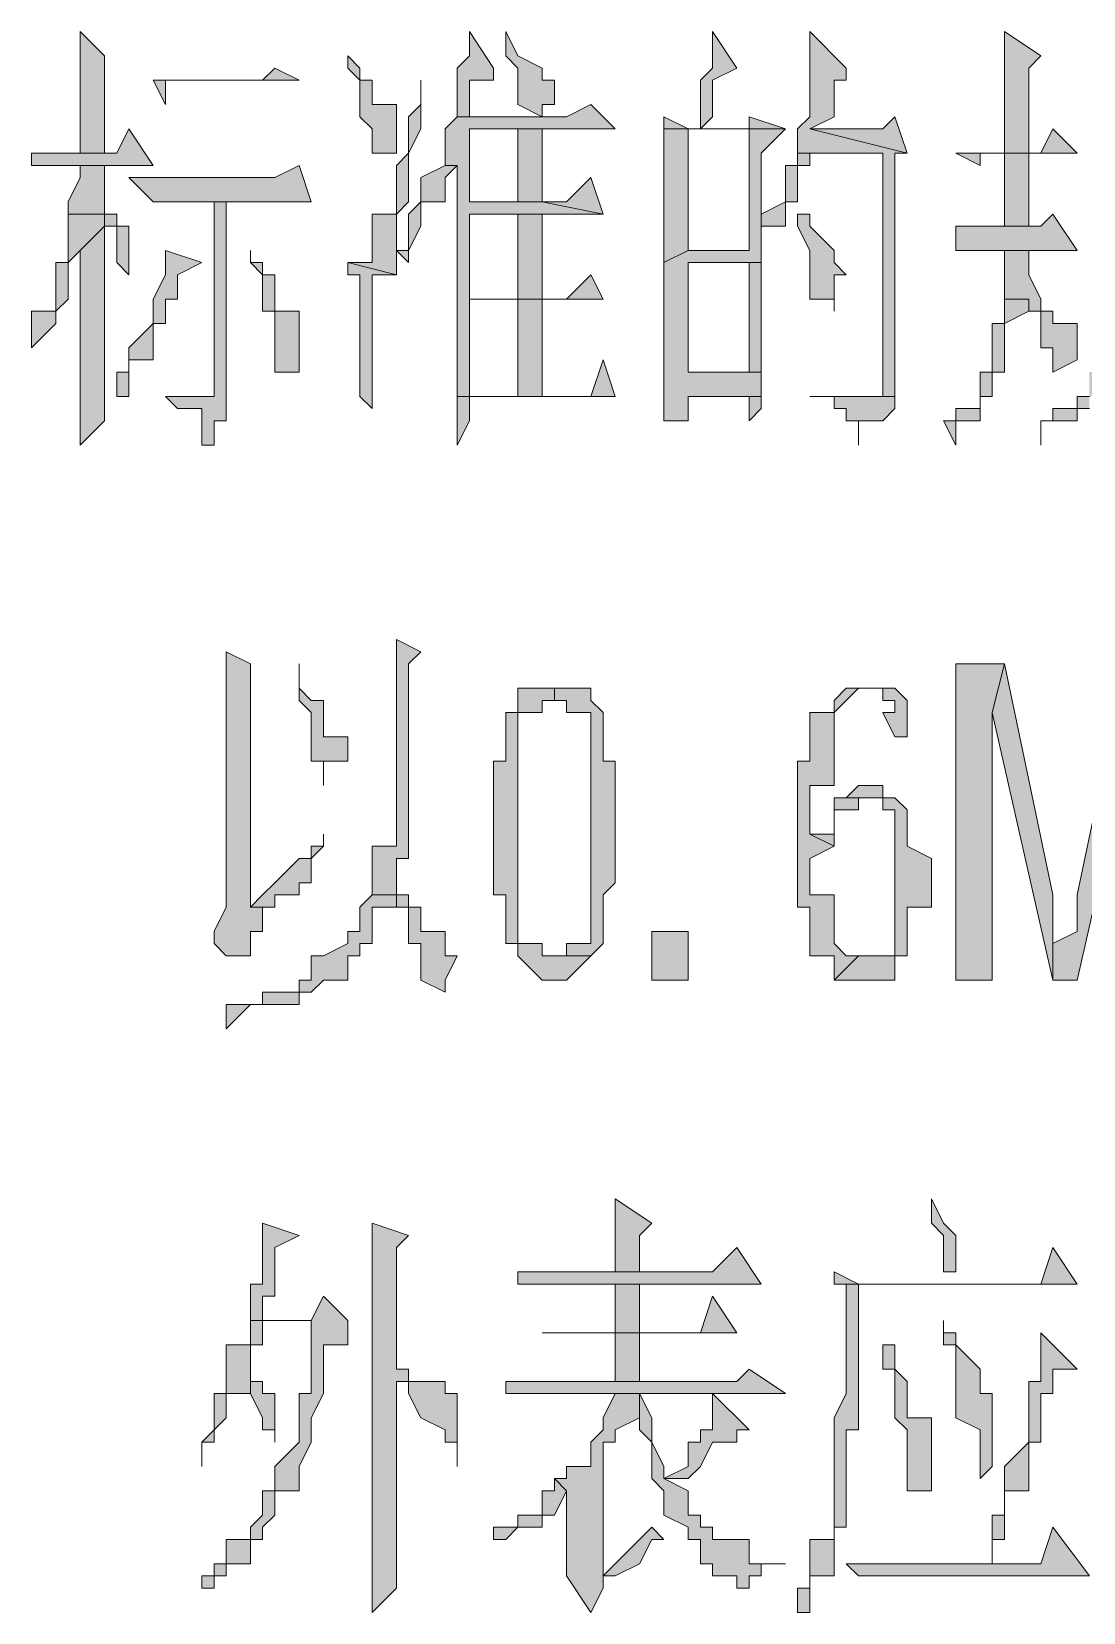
# Model space of a CAD drawing. Header units: millimetres. Extents: x 20 to 821, y 1 to 1134.
# Drawn here: x 608.04 to 623.61, y 581.18 to 604.58 of the extents above; entities that cross this region are included whole.
import ezdxf

# ---------------------------------------------------------------- set-up
doc = ezdxf.new("R2010")
doc.units = ezdxf.units.MM
doc.layers.add('1', color=7, linetype='Continuous')

msp = doc.modelspace()

# ---------------------------------------------------------------- hatches: boundary and pattern name
h = msp.add_hatch(color=0)
h.dxf.hatch_style = 2
h.paths.add_polyline_path([(608.76, 604.581732), (608.76, 602.781732), (609.12, 602.781732), (609.12, 604.221732)])
h = msp.add_hatch(color=0)
h.dxf.hatch_style = 2
h.paths.add_polyline_path([(614.52, 604.581732), (614.52, 604.221732), (614.34, 604.041732), (614.34, 603.321732), (614.16, 603.141732), (614.34, 603.321732), (614.52, 603.321732), (614.52, 603.501732), (614.52, 603.861732), (614.88, 603.861732), (614.88, 604.041732)])
h = msp.add_hatch(color=0)
h.dxf.hatch_style = 2
h.paths.add_polyline_path([(615.06, 604.581732), (615.06, 604.221732), (615.24, 604.041732), (615.24, 603.501732), (615.6, 603.321732), (615.6, 603.501732), (615.78, 603.501732), (615.78, 603.861732), (615.6, 603.861732), (615.6, 604.041732), (615.24, 604.221732)])
h = msp.add_hatch(color=0)
h.dxf.hatch_style = 2
h.paths.add_polyline_path([(618.12, 604.581732), (618.12, 604.041732), (617.94, 603.861732), (617.94, 603.141732), (618.12, 603.321732), (618.12, 603.861732), (618.48, 604.041732)])
h = msp.add_hatch(color=0)
h.dxf.hatch_style = 2
h.paths.add_polyline_path([(619.56, 604.581732), (619.56, 603.321732), (619.38, 603.141732), (619.38, 602.781732), (620.64, 602.781732), (620.64, 600.621732), (620.64, 600.441732), (620.64, 599.181732), (620.28, 599.181732), (620.82, 599.181732), (620.82, 599.541732), (620.82, 602.781732), (621, 602.781732), (619.56, 603.141732), (619.92, 603.321732), (619.92, 603.861732), (620.1, 603.861732), (620.1, 604.041732)])
h = msp.add_hatch(color=0)
h.dxf.hatch_style = 2
h.paths.add_polyline_path([(622.44, 604.581732), (622.44, 602.781732), (622.8, 602.781732), (622.8, 604.041732), (622.98, 604.221732)])
h = msp.add_hatch(color=0)
h.dxf.hatch_style = 2
h.paths.add_polyline_path([(612.72, 604.221732), (612.72, 604.041732), (612.9, 603.861732), (612.9, 603.321732), (613.08, 603.141732), (613.08, 602.781732), (613.44, 602.781732), (613.44, 603.501732), (613.08, 603.501732), (613.08, 603.861732), (612.9, 603.861732), (612.9, 604.041732)])
h = msp.add_hatch(color=0)
h.dxf.hatch_style = 2
h.paths.add_polyline_path([(611.64, 604.041732), (611.46, 603.861732), (609.84, 603.861732), (610.02, 603.501732), (610.02, 603.861732), (612, 603.861732)])
h = msp.add_hatch(color=0)
h.dxf.hatch_style = 2
h.paths.add_polyline_path([(613.8, 603.861732), (613.8, 603.501732), (613.62, 603.321732), (613.62, 602.781732), (613.44, 602.601732), (613.44, 601.881732), (613.08, 601.881732), (613.08, 601.161732), (612.9, 601.161732), (612.72, 601.161732), (613.44, 600.981732), (613.44, 601.161732), (613.44, 601.881732), (613.62, 602.061732), (613.62, 602.781732), (613.8, 603.141732)])
h = msp.add_hatch(color=0)
h.dxf.hatch_style = 2
h.paths.add_polyline_path([(616.32, 603.501732), (615.96, 603.321732), (614.34, 603.321732), (614.16, 603.141732), (614.16, 602.601732), (614.34, 602.601732), (614.34, 599.181732), (615.6, 599.181732), (614.52, 599.181732), (614.52, 600.621732), (616.5, 600.621732), (614.52, 600.621732), (614.52, 601.881732), (615.24, 601.881732), (616.5, 601.881732), (615.6, 602.061732), (614.52, 602.061732), (614.52, 603.141732), (616.68, 603.141732)])
h = msp.add_hatch(color=0)
h.dxf.hatch_style = 2
h.paths.add_polyline_path([(617.4, 603.321732), (617.4, 603.141732), (617.76, 603.141732)])
h = msp.add_hatch(color=0)
h.dxf.hatch_style = 2
h.paths.add_polyline_path([(618.66, 603.321732), (618.66, 603.141732), (617.94, 603.141732), (617.4, 603.141732), (617.4, 602.781732), (617.4, 601.161732), (617.76, 601.341732), (617.76, 603.141732), (618.66, 603.141732), (619.2, 603.141732)])
h = msp.add_hatch(color=0)
h.dxf.hatch_style = 2
h.paths.add_polyline_path([(620.82, 603.321732), (620.64, 603.141732), (619.56, 603.141732), (621, 602.781732)])
h = msp.add_hatch(color=0)
h.dxf.hatch_style = 2
h.paths.add_polyline_path([(624.42, 603.321732), (624.42, 601.161732), (624.24, 600.981732), (624.24, 599.901732), (623.88, 599.901732), (623.88, 599.721732), (623.88, 599.541732), (623.7, 599.541732), (623.7, 599.181732), (623.52, 599.181732), (623.52, 599.001732), (623.16, 599.001732), (623.16, 598.821732), (622.98, 598.821732), (622.98, 598.461732), (622.98, 598.821732), (623.52, 598.821732), (623.52, 599.001732), (623.7, 599.001732), (623.7, 599.181732), (623.88, 599.181732), (623.88, 599.541732), (624.24, 599.541732), (624.24, 599.721732), (624.24, 599.901732), (624.42, 599.901732), (624.42, 600.981732), (624.6, 601.161732), (624.6, 603.141732)])
h = msp.add_hatch(color=0)
h.dxf.hatch_style = 2
h.paths.add_polyline_path([(609.48, 603.141732), (609.3, 602.781732), (608.04, 602.781732), (608.04, 602.601732), (609.84, 602.601732)])
h = msp.add_hatch(color=0)
h.dxf.hatch_style = 2
h.paths.add_polyline_path([(615.6, 603.141732), (615.24, 603.141732), (615.24, 602.061732), (614.52, 602.061732), (615.6, 602.061732)])
h = msp.add_hatch(color=0)
h.dxf.hatch_style = 2
h.paths.add_polyline_path([(619.2, 603.141732), (618.66, 603.141732), (618.66, 601.341732), (617.76, 601.341732), (617.4, 601.161732), (617.4, 598.821732), (617.76, 598.821732), (617.76, 599.181732), (618.66, 599.181732), (618.84, 599.181732), (618.84, 599.541732), (617.76, 599.541732), (617.76, 601.161732), (618.84, 601.161732), (618.84, 601.341732), (618.84, 602.781732)])
h = msp.add_hatch(color=0)
h.dxf.hatch_style = 2
h.paths.add_polyline_path([(623.16, 603.141732), (622.98, 602.781732), (621.72, 602.781732), (622.08, 602.601732), (622.08, 602.781732), (622.26, 602.781732), (623.52, 602.781732)])
h = msp.add_hatch(color=0)
h.dxf.hatch_style = 2
h.paths.add_polyline_path([(609.12, 602.601732), (608.76, 602.601732), (608.76, 602.421732), (608.58, 602.061732), (608.58, 601.881732), (609.12, 601.881732), (609.12, 601.701732), (609.3, 601.701732), (609.3, 601.161732), (609.48, 600.981732), (609.48, 601.701732), (609.3, 601.701732), (609.3, 601.881732), (609.12, 601.881732), (609.12, 602.061732)])
h = msp.add_hatch(color=0)
h.dxf.hatch_style = 2
h.paths.add_polyline_path([(612, 602.601732), (611.64, 602.421732), (609.48, 602.421732), (609.84, 602.061732), (612.18, 602.061732)])
h = msp.add_hatch(color=0)
h.dxf.hatch_style = 2
h.paths.add_polyline_path([(614.16, 602.601732), (613.8, 602.421732), (613.8, 602.061732), (613.62, 601.881732), (613.62, 601.341732), (613.44, 601.341732), (613.62, 601.161732), (613.62, 601.341732), (613.8, 601.701732), (613.8, 602.061732), (614.16, 602.061732), (614.16, 602.421732), (614.34, 602.601732)])
h = msp.add_hatch(color=0)
h.dxf.hatch_style = 2
h.paths.add_polyline_path([(619.38, 602.781732), (619.38, 602.601732), (619.2, 602.601732), (619.2, 602.061732), (618.84, 601.881732), (618.84, 601.701732), (619.2, 601.701732), (619.2, 602.061732), (619.38, 602.061732), (619.38, 602.601732), (619.56, 602.601732), (619.56, 602.781732), (620.64, 602.781732)])
h = msp.add_hatch(color=0)
h.dxf.hatch_style = 2
h.paths.add_polyline_path([(622.44, 601.701732), (622.8, 601.701732), (622.8, 602.781732), (622.44, 602.781732)])
h = msp.add_hatch(color=0)
h.dxf.hatch_style = 2
h.paths.add_polyline_path([(616.32, 602.421732), (615.96, 602.061732), (615.6, 602.061732), (616.5, 601.881732)])
h = msp.add_hatch(color=0)
h.dxf.hatch_style = 2
h.paths.add_polyline_path([(608.58, 601.881732), (608.58, 601.161732), (608.4, 601.161732), (608.4, 600.441732), (608.04, 600.441732), (608.04, 599.901732), (608.4, 600.261732), (608.4, 600.441732), (608.58, 600.621732), (608.58, 600.981732), (608.58, 601.161732), (608.76, 601.341732), (609.12, 601.701732), (609.12, 601.881732)])
h = msp.add_hatch(color=0)
h.dxf.hatch_style = 2
h.paths.add_polyline_path([(610.92, 602.061732), (610.74, 602.061732), (610.74, 599.181732), (610.02, 599.181732), (610.2, 599.001732), (610.56, 599.001732), (610.56, 598.821732), (610.56, 598.461732), (610.74, 598.461732), (610.74, 598.821732), (610.92, 598.821732)])
h = msp.add_hatch(color=0)
h.dxf.hatch_style = 2
h.paths.add_polyline_path([(615.24, 600.621732), (615.6, 600.621732), (615.6, 601.881732), (615.24, 601.881732)])
h = msp.add_hatch(color=0)
h.dxf.hatch_style = 2
h.paths.add_polyline_path([(619.38, 601.881732), (619.38, 601.701732), (619.56, 601.341732), (619.56, 600.621732), (619.92, 600.621732), (619.92, 600.441732), (619.92, 600.621732), (619.92, 600.981732), (620.1, 600.981732), (619.92, 601.161732), (619.92, 601.341732), (619.56, 601.701732), (619.56, 601.881732)])
h = msp.add_hatch(color=0)
h.dxf.hatch_style = 2
h.paths.add_polyline_path([(623.16, 601.881732), (622.98, 601.701732), (621.72, 601.701732), (621.72, 601.341732), (623.52, 601.341732)])
h = msp.add_hatch(color=0)
h.dxf.hatch_style = 2
h.paths.add_polyline_path([(609.12, 601.701732), (608.76, 601.341732), (608.76, 598.461732), (609.12, 598.821732)])
h = msp.add_hatch(color=0)
h.dxf.hatch_style = 2
h.paths.add_polyline_path([(610.02, 601.341732), (610.02, 600.981732), (609.84, 600.621732), (609.84, 600.261732), (609.48, 599.901732), (609.48, 599.541732), (609.3, 599.541732), (609.3, 599.181732), (609.48, 599.181732), (609.48, 599.721732), (609.84, 599.721732), (609.84, 600.261732), (610.02, 600.261732), (610.02, 600.621732), (610.2, 600.621732), (610.2, 600.981732), (610.56, 601.161732)])
h = msp.add_hatch(color=0)
h.dxf.hatch_style = 2
h.paths.add_polyline_path([(611.28, 601.341732), (611.28, 601.161732), (611.46, 600.981732), (611.46, 600.441732), (611.64, 600.441732), (611.64, 599.541732), (612, 599.541732), (612, 600.261732), (612, 600.441732), (611.64, 600.441732), (611.64, 600.981732), (611.46, 600.981732), (611.46, 601.161732), (611.28, 601.161732)])
h = msp.add_hatch(color=0)
h.dxf.hatch_style = 2
h.paths.add_polyline_path([(612.72, 601.161732), (612.72, 600.981732), (612.9, 600.981732), (612.9, 599.181732), (613.08, 599.001732), (613.08, 599.541732), (613.08, 599.721732), (613.08, 600.981732), (613.44, 600.981732)])
h = msp.add_hatch(color=0)
h.dxf.hatch_style = 2
h.paths.add_polyline_path([(618.84, 601.161732), (618.66, 601.161732), (618.66, 599.541732), (617.76, 599.541732), (618.84, 599.541732)])
h = msp.add_hatch(color=0)
h.dxf.hatch_style = 2
h.paths.add_polyline_path([(622.8, 601.341732), (622.44, 601.341732), (622.44, 601.161732), (622.44, 600.621732), (622.8, 600.621732), (622.8, 600.441732), (622.98, 600.441732), (622.98, 599.901732), (623.16, 599.901732), (623.16, 599.541732), (623.52, 599.721732), (623.52, 600.261732), (623.16, 600.261732), (623.16, 600.441732), (622.98, 600.441732), (622.98, 600.621732), (622.8, 600.981732)])
h = msp.add_hatch(color=0)
h.dxf.hatch_style = 2
h.paths.add_polyline_path([(616.32, 600.981732), (615.96, 600.621732), (614.52, 600.621732), (616.5, 600.621732)])
h = msp.add_hatch(color=0)
h.dxf.hatch_style = 2
h.paths.add_polyline_path([(615.6, 600.621732), (615.24, 600.621732), (615.24, 599.181732), (614.52, 599.181732), (615.6, 599.181732)])
h = msp.add_hatch(color=0)
h.dxf.hatch_style = 2
h.paths.add_polyline_path([(622.44, 600.621732), (622.44, 600.261732), (622.26, 600.261732), (622.26, 599.541732), (622.08, 599.541732), (622.08, 599.001732), (621.72, 599.001732), (621.72, 598.821732), (621.54, 598.821732), (621.72, 598.461732), (621.72, 598.821732), (622.08, 598.821732), (622.08, 599.001732), (622.08, 599.181732), (622.26, 599.181732), (622.26, 599.541732), (622.44, 599.541732), (622.44, 599.721732), (622.44, 600.261732), (622.8, 600.441732), (622.8, 600.621732)])
h = msp.add_hatch(color=0)
h.dxf.hatch_style = 2
h.paths.add_polyline_path([(616.5, 599.721732), (616.32, 599.181732), (614.34, 599.181732), (614.34, 599.001732), (614.34, 598.461732), (614.52, 598.821732), (614.52, 599.181732), (616.68, 599.181732)])
h = msp.add_hatch(color=0)
h.dxf.hatch_style = 2
h.paths.add_polyline_path([(610.02, 599.181732), (610.56, 599.181732), (610.2, 599.181732)])
h = msp.add_hatch(color=0)
h.dxf.hatch_style = 2
h.paths.add_polyline_path([(618.84, 599.181732), (618.66, 599.181732), (618.66, 598.821732), (618.84, 599.001732)])
h = msp.add_hatch(color=0)
h.dxf.hatch_style = 2
h.paths.add_polyline_path([(619.56, 599.181732), (619.92, 599.181732), (619.92, 599.001732), (620.1, 599.001732), (620.1, 598.821732), (620.28, 598.821732), (620.28, 598.461732), (620.28, 598.821732), (620.64, 598.821732), (620.82, 599.001732), (620.82, 599.181732), (620.28, 599.181732)])
h = msp.add_hatch(color=0)
h.dxf.hatch_style = 2
h.paths.add_polyline_path([(613.44, 595.581732), (613.44, 592.521732), (613.08, 592.521732), (613.08, 592.341732), (613.08, 591.981732), (613.08, 591.801732), (613.44, 591.801732), (613.44, 591.621732), (613.62, 591.621732), (613.62, 591.081732), (613.8, 591.081732), (613.8, 590.541732), (614.16, 590.361732), (614.16, 590.541732), (614.34, 590.901732), (614.16, 590.901732), (614.16, 591.081732), (614.16, 591.261732), (613.8, 591.261732), (613.8, 591.621732), (613.62, 591.621732), (613.62, 591.801732), (613.44, 591.801732), (613.44, 592.341732), (613.62, 592.341732), (613.62, 595.221732), (613.8, 595.401732)])
h = msp.add_hatch(color=0)
h.dxf.hatch_style = 2
h.paths.add_polyline_path([(610.92, 595.401732), (610.92, 591.621732), (610.74, 591.261732), (610.74, 591.081732), (610.92, 590.901732), (611.28, 590.901732), (611.28, 591.081732), (611.28, 591.261732), (611.46, 591.261732), (611.46, 591.621732), (611.28, 591.621732), (611.28, 594.861732), (611.28, 595.221732)])
h = msp.add_hatch(color=0)
h.dxf.hatch_style = 2
h.paths.add_polyline_path([(612, 595.221732), (612, 594.681732), (612.18, 594.501732), (612.18, 593.781732), (612.36, 593.781732), (612.36, 593.421732), (612.36, 593.781732), (612.72, 593.781732), (612.72, 593.961732), (612.72, 594.141732), (612.36, 594.141732), (612.36, 594.501732), (612.36, 594.681732), (612.18, 594.681732), (612, 594.861732)])
h = msp.add_hatch(color=0)
h.dxf.hatch_style = 2
h.paths.add_polyline_path([(622.44, 595.221732), (621.72, 595.221732), (621.72, 590.541732), (622.26, 590.541732), (622.26, 594.501732)])
h = msp.add_hatch(color=0)
h.dxf.hatch_style = 2
h.paths.add_polyline_path([(622.44, 595.221732), (622.26, 594.501732), (623.16, 590.541732), (623.16, 591.801732)])
h = msp.add_hatch(color=0)
h.dxf.hatch_style = 2
h.paths.add_polyline_path([(624.96, 595.221732), (624.24, 595.221732), (623.52, 591.801732), (623.52, 591.261732), (623.16, 591.081732), (623.16, 590.541732), (623.52, 590.541732), (624.42, 594.501732)])
h = msp.add_hatch(color=0)
h.dxf.hatch_style = 2
h.paths.add_polyline_path([(615.24, 594.861732), (615.24, 594.501732), (615.06, 594.501732), (615.06, 593.781732), (614.88, 593.781732), (614.88, 591.801732), (615.06, 591.801732), (615.06, 591.621732), (615.06, 591.081732), (615.24, 591.081732), (615.24, 590.901732), (615.6, 590.541732), (615.96, 590.541732), (616.32, 590.901732), (615.6, 590.901732), (615.6, 591.081732), (615.24, 591.081732), (615.24, 591.261732), (615.24, 594.501732), (615.6, 594.501732), (615.6, 594.681732), (615.78, 594.681732), (615.78, 594.861732)])
h = msp.add_hatch(color=0)
h.dxf.hatch_style = 2
h.paths.add_polyline_path([(615.78, 594.861732), (615.24, 594.861732), (615.78, 594.861732), (615.78, 594.681732), (615.96, 594.681732), (615.96, 594.501732), (616.32, 594.501732), (616.32, 592.701732), (616.32, 591.081732), (615.96, 591.081732), (615.96, 590.901732), (615.78, 590.901732), (616.32, 590.901732), (616.5, 591.081732), (616.5, 591.801732), (616.68, 591.981732), (616.68, 593.781732), (616.5, 593.781732), (616.5, 594.501732), (616.32, 594.681732), (616.32, 594.861732), (615.96, 594.861732)])
h = msp.add_hatch(color=0)
h.dxf.hatch_style = 2
h.paths.add_polyline_path([(620.64, 594.861732), (620.1, 594.861732), (619.92, 594.681732), (619.92, 594.501732), (619.56, 594.501732), (619.56, 593.781732), (619.38, 593.781732), (619.38, 592.521732), (619.38, 591.621732), (619.56, 591.621732), (619.56, 590.901732), (619.92, 590.901732), (619.92, 590.541732), (620.28, 590.901732), (620.1, 590.901732), (619.92, 591.081732), (619.92, 591.801732), (619.56, 591.801732), (619.56, 592.341732), (619.92, 592.521732), (619.56, 592.701732), (619.56, 593.421732), (619.92, 593.421732), (619.92, 594.501732), (620.1, 594.681732), (620.28, 594.861732), (620.82, 594.861732)])
h = msp.add_hatch(color=0)
h.dxf.hatch_style = 2
h.paths.add_polyline_path([(620.82, 594.861732), (620.64, 594.861732), (620.64, 594.681732), (620.82, 594.681732), (620.82, 594.501732), (620.64, 594.501732), (620.82, 594.141732), (621, 594.141732), (621, 594.501732), (621, 594.681732)])
h = msp.add_hatch(color=0)
h.dxf.hatch_style = 2
h.paths.add_polyline_path([(619.92, 593.241732), (619.92, 592.701732), (619.56, 592.701732), (619.92, 592.521732), (619.92, 593.061732), (620.1, 593.061732), (620.28, 593.061732), (620.28, 593.241732)])
h = msp.add_hatch(color=0)
h.dxf.hatch_style = 2
h.paths.add_polyline_path([(620.28, 593.421732), (620.1, 593.241732), (619.92, 593.241732), (620.28, 593.241732), (620.64, 593.241732), (620.64, 593.061732), (620.82, 593.061732), (620.82, 592.701732), (620.82, 591.081732), (620.82, 590.901732), (620.64, 590.901732), (620.28, 590.901732), (619.92, 590.541732), (620.82, 590.541732), (620.82, 590.901732), (621, 590.901732), (621, 591.081732), (621, 591.621732), (621.36, 591.621732), (621.36, 592.341732), (621, 592.521732), (621, 593.061732), (620.82, 593.241732), (620.64, 593.241732), (620.64, 593.421732)])
h = msp.add_hatch(color=0)
h.dxf.hatch_style = 2
h.paths.add_polyline_path([(612.36, 592.701732), (612.36, 592.521732), (612.18, 592.521732), (612.18, 592.341732), (612, 592.341732), (611.64, 591.981732), (611.46, 591.801732), (611.28, 591.621732), (611.64, 591.621732), (611.64, 591.801732), (612, 591.801732), (612, 591.981732), (612.18, 591.981732), (612.18, 592.341732), (612.36, 592.521732)])
h = msp.add_hatch(color=0)
h.dxf.hatch_style = 2
h.paths.add_polyline_path([(613.08, 591.801732), (612.9, 591.621732), (612.9, 591.261732), (612.72, 591.261732), (612.72, 591.081732), (612.36, 590.901732), (612.18, 590.901732), (612.18, 590.541732), (612, 590.541732), (612, 590.361732), (611.46, 590.361732), (611.46, 590.181732), (611.28, 590.181732), (610.92, 590.181732), (610.92, 589.821732), (611.28, 590.181732), (612, 590.181732), (612, 590.361732), (612.18, 590.361732), (612.36, 590.541732), (612.72, 590.541732), (612.72, 590.901732), (612.9, 590.901732), (612.9, 591.081732), (613.08, 591.081732), (613.08, 591.261732), (613.08, 591.621732), (613.44, 591.621732), (613.44, 591.801732)])
h = msp.add_hatch(color=0)
h.dxf.hatch_style = 2
h.paths.add_polyline_path([(617.4, 590.541732), (617.22, 590.541732), (617.22, 590.901732), (617.22, 591.261732), (617.4, 591.261732), (617.76, 591.261732), (617.76, 591.081732), (617.76, 590.541732)])
h = msp.add_hatch(color=0)
h.dxf.hatch_style = 2
h.paths.add_polyline_path([(616.68, 587.301732), (616.68, 586.221732), (617.04, 586.221732), (617.04, 586.761732), (617.22, 586.941732)])
h = msp.add_hatch(color=0)
h.dxf.hatch_style = 2
h.paths.add_polyline_path([(621.36, 587.301732), (621.36, 586.941732), (621.54, 586.761732), (621.54, 586.221732), (621.72, 586.221732), (621.72, 586.761732), (621.54, 586.941732)])
h = msp.add_hatch(color=0)
h.dxf.hatch_style = 2
h.paths.add_polyline_path([(611.46, 586.941732), (611.46, 586.041732), (611.28, 586.041732), (611.28, 585.501732), (611.46, 585.501732), (611.46, 585.861732), (611.64, 585.861732), (611.64, 586.581732), (612, 586.761732)])
h = msp.add_hatch(color=0)
h.dxf.hatch_style = 2
h.paths.add_polyline_path([(613.08, 586.941732), (613.08, 581.181732), (613.44, 581.541732), (613.44, 582.261732), (613.44, 582.441732), (613.44, 584.601732), (613.62, 584.601732), (613.62, 584.781732), (613.44, 584.781732), (613.44, 586.581732), (613.62, 586.761732)])
h = msp.add_hatch(color=0)
h.dxf.hatch_style = 2
h.paths.add_polyline_path([(618.48, 586.581732), (618.12, 586.221732), (615.24, 586.221732), (615.24, 586.041732), (618.84, 586.041732)])
h = msp.add_hatch(color=0)
h.dxf.hatch_style = 2
h.paths.add_polyline_path([(623.16, 586.581732), (622.98, 586.041732), (619.92, 586.041732), (620.1, 586.041732), (620.1, 584.421732), (619.92, 584.061732), (619.92, 583.161732), (619.92, 582.261732), (619.56, 582.261732), (619.56, 581.541732), (619.38, 581.541732), (619.38, 581.181732), (619.56, 581.181732), (619.56, 581.721732), (619.92, 581.721732), (619.92, 582.441732), (620.1, 582.441732), (620.1, 583.881732), (620.28, 583.881732), (620.28, 586.041732), (623.52, 586.041732)])
h = msp.add_hatch(color=0)
h.dxf.hatch_style = 2
h.paths.add_polyline_path([(619.92, 586.221732), (619.92, 586.041732), (620.28, 586.041732)])
h = msp.add_hatch(color=0)
h.dxf.hatch_style = 2
h.paths.add_polyline_path([(616.68, 585.321732), (617.04, 585.321732), (617.04, 586.041732), (616.68, 586.041732)])
h = msp.add_hatch(color=0)
h.dxf.hatch_style = 2
h.paths.add_polyline_path([(612.36, 585.861732), (612.18, 585.501732), (611.28, 585.501732), (612.18, 585.501732), (612.18, 584.421732), (612, 584.421732), (612, 583.701732), (611.64, 583.341732), (611.64, 582.981732), (611.46, 582.981732), (611.46, 582.621732), (611.28, 582.441732), (611.28, 582.261732), (610.92, 582.261732), (610.92, 581.901732), (610.74, 581.901732), (610.74, 581.721732), (610.56, 581.721732), (610.56, 581.541732), (610.74, 581.541732), (610.74, 581.721732), (610.92, 581.721732), (610.92, 581.901732), (611.28, 581.901732), (611.28, 582.261732), (611.46, 582.261732), (611.46, 582.441732), (611.64, 582.621732), (611.64, 582.981732), (612, 582.981732), (612, 583.341732), (612.18, 583.701732), (612.18, 584.061732), (612.36, 584.421732), (612.36, 585.141732), (612.72, 585.141732), (612.72, 585.501732)])
h = msp.add_hatch(color=0)
h.dxf.hatch_style = 2
h.paths.add_polyline_path([(618.12, 585.861732), (617.94, 585.321732), (615.6, 585.321732), (615.78, 585.321732), (618.48, 585.321732)])
h = msp.add_hatch(color=0)
h.dxf.hatch_style = 2
h.paths.add_polyline_path([(611.28, 585.501732), (611.28, 585.141732), (610.92, 585.141732), (610.92, 584.421732), (610.74, 584.421732), (610.74, 583.881732), (610.56, 583.701732), (610.56, 583.341732), (610.56, 583.701732), (610.74, 583.701732), (610.74, 583.881732), (610.92, 584.061732), (610.92, 584.421732), (611.28, 584.421732), (611.28, 584.601732), (611.28, 585.141732), (611.46, 585.141732), (611.46, 585.501732), (612.18, 585.501732)])
h = msp.add_hatch(color=0)
h.dxf.hatch_style = 2
h.paths.add_polyline_path([(621.54, 585.501732), (621.54, 585.141732), (621.72, 585.141732), (621.72, 584.061732), (622.08, 583.881732), (622.08, 583.161732), (622.26, 583.341732), (622.26, 583.881732), (622.26, 584.421732), (622.08, 584.421732), (622.08, 584.781732), (621.72, 585.141732), (621.72, 585.321732), (621.54, 585.321732)])
h = msp.add_hatch(color=0)
h.dxf.hatch_style = 2
h.paths.add_polyline_path([(616.68, 584.601732), (617.04, 584.601732), (617.04, 585.321732), (616.68, 585.321732)])
h = msp.add_hatch(color=0)
h.dxf.hatch_style = 2
h.paths.add_polyline_path([(622.98, 585.321732), (622.98, 584.601732), (622.8, 584.601732), (622.8, 583.701732), (622.44, 583.341732), (622.44, 582.621732), (622.26, 582.621732), (622.26, 581.901732), (622.26, 582.261732), (622.44, 582.261732), (622.44, 582.981732), (622.8, 582.981732), (622.8, 583.701732), (622.98, 583.701732), (622.98, 584.421732), (623.16, 584.421732), (623.16, 584.781732), (623.52, 584.781732)])
h = msp.add_hatch(color=0)
h.dxf.hatch_style = 2
h.paths.add_polyline_path([(620.64, 585.141732), (620.64, 584.781732), (620.82, 584.781732), (620.82, 584.061732), (621, 583.881732), (621, 582.981732), (621.36, 582.981732), (621.36, 583.341732), (621.36, 584.061732), (621, 584.061732), (621, 584.601732), (620.82, 584.781732), (620.82, 585.141732)])
h = msp.add_hatch(color=0)
h.dxf.hatch_style = 2
h.paths.add_polyline_path([(618.66, 584.781732), (618.48, 584.601732), (615.06, 584.601732), (615.06, 584.421732), (619.2, 584.421732)])
h = msp.add_hatch(color=0)
h.dxf.hatch_style = 2
h.paths.add_polyline_path([(611.28, 584.601732), (611.28, 584.421732), (611.46, 584.061732), (611.46, 583.881732), (611.64, 583.881732), (611.64, 583.701732), (611.64, 583.881732), (611.64, 584.421732), (611.46, 584.421732), (611.46, 584.601732)])
h = msp.add_hatch(color=0)
h.dxf.hatch_style = 2
h.paths.add_polyline_path([(613.62, 584.601732), (613.44, 584.601732), (613.62, 584.601732), (613.62, 584.421732), (613.8, 584.061732), (614.16, 583.881732), (614.16, 583.701732), (614.34, 583.701732), (614.34, 583.341732), (614.34, 583.701732), (614.34, 584.421732), (614.16, 584.421732), (614.16, 584.601732), (613.8, 584.601732)])
h = msp.add_hatch(color=0)
h.dxf.hatch_style = 2
h.paths.add_polyline_path([(616.68, 584.421732), (616.5, 584.061732), (616.5, 583.881732), (616.32, 583.701732), (616.32, 583.341732), (615.96, 583.341732), (615.96, 583.161732), (615.78, 583.161732), (615.96, 582.981732), (615.96, 581.721732), (616.32, 581.181732), (616.5, 581.541732), (616.5, 581.721732), (616.68, 581.721732), (616.5, 581.721732), (616.5, 583.341732), (616.5, 583.701732), (616.68, 583.701732), (616.68, 583.881732), (617.04, 584.061732), (617.04, 584.421732)])
h = msp.add_hatch(color=0)
h.dxf.hatch_style = 2
h.paths.add_polyline_path([(617.04, 584.421732), (616.68, 584.421732), (617.04, 584.421732), (617.04, 583.881732), (617.22, 583.701732), (617.22, 583.161732), (617.4, 582.981732), (617.4, 582.621732), (617.76, 582.441732), (617.76, 582.261732), (617.94, 582.261732), (617.94, 581.901732), (618.12, 581.901732), (618.12, 581.721732), (618.48, 581.721732), (618.48, 581.541732), (618.66, 581.541732), (618.66, 581.721732), (618.84, 581.721732), (618.84, 581.901732), (619.2, 581.901732), (618.66, 581.901732), (618.66, 582.261732), (618.12, 582.261732), (618.12, 582.441732), (617.94, 582.441732), (617.94, 582.621732), (617.76, 582.621732), (617.76, 582.981732), (617.4, 583.161732), (617.76, 583.161732), (617.4, 583.161732), (617.4, 583.341732), (617.22, 583.701732), (617.22, 584.061732)])
h = msp.add_hatch(color=0)
h.dxf.hatch_style = 2
h.paths.add_polyline_path([(618.12, 584.421732), (618.12, 583.881732), (617.94, 583.881732), (617.94, 583.701732), (617.76, 583.701732), (617.76, 583.341732), (617.4, 583.161732), (617.76, 583.161732), (617.94, 583.341732), (618.12, 583.701732), (618.48, 583.701732), (618.48, 583.881732), (618.66, 583.881732)])
h = msp.add_hatch(color=0)
h.dxf.hatch_style = 2
h.paths.add_polyline_path([(615.78, 583.161732), (615.78, 582.981732), (615.6, 582.981732), (615.6, 582.621732), (615.24, 582.621732), (615.24, 582.441732), (615.06, 582.441732), (614.88, 582.441732), (614.88, 582.261732), (615.06, 582.261732), (615.24, 582.441732), (615.6, 582.441732), (615.6, 582.621732), (615.78, 582.621732), (615.96, 582.981732)])
h = msp.add_hatch(color=0)
h.dxf.hatch_style = 2
h.paths.add_polyline_path([(617.22, 582.441732), (616.5, 581.721732), (616.68, 581.721732), (617.04, 581.901732), (617.22, 582.261732), (617.4, 582.261732)])
h = msp.add_hatch(color=0)
h.dxf.hatch_style = 2
h.paths.add_polyline_path([(623.16, 582.441732), (622.98, 581.901732), (620.1, 581.901732), (620.28, 581.721732), (623.7, 581.721732)])

# ---------------------------------------------------------------- linework, layer by layer
at = {"layer": '1', "color": 0, "lineweight": 5}
for points in [[(608.76, 604.581732), (608.76, 602.781732), (609.12, 602.781732), (609.12, 604.221732), (608.76, 604.581732)], [(614.52, 604.581732), (614.52, 604.221732), (614.34, 604.041732), (614.34, 603.321732), (614.16, 603.141732), (614.34, 603.321732), (614.52, 603.321732), (614.52, 603.501732), (614.52, 603.861732), (614.88, 603.861732), (614.88, 604.041732), (614.52, 604.581732)], [(615.06, 604.581732), (615.06, 604.221732), (615.24, 604.041732), (615.24, 603.501732), (615.6, 603.321732), (615.6, 603.501732), (615.78, 603.501732), (615.78, 603.861732), (615.6, 603.861732), (615.6, 604.041732), (615.24, 604.221732), (615.06, 604.581732)], [(618.12, 604.581732), (618.12, 604.041732), (617.94, 603.861732), (617.94, 603.141732), (618.12, 603.321732), (618.12, 603.861732), (618.48, 604.041732), (618.12, 604.581732)], [(619.56, 604.581732), (619.56, 603.321732), (619.38, 603.141732), (619.38, 602.781732), (620.64, 602.781732), (620.64, 600.621732), (620.64, 600.441732), (620.64, 599.181732), (620.28, 599.181732), (620.82, 599.181732), (620.82, 599.541732), (620.82, 602.781732), (621, 602.781732), (619.56, 603.141732), (619.92, 603.321732), (619.92, 603.861732), (620.1, 603.861732), (620.1, 604.041732), (619.56, 604.581732)], [(622.44, 604.581732), (622.44, 602.781732), (622.8, 602.781732), (622.8, 604.041732), (622.98, 604.221732), (622.44, 604.581732)], [(612.72, 604.221732), (612.72, 604.041732), (612.9, 603.861732), (612.9, 603.321732), (613.08, 603.141732), (613.08, 602.781732), (613.44, 602.781732), (613.44, 603.501732), (613.08, 603.501732), (613.08, 603.861732), (612.9, 603.861732), (612.9, 604.041732), (612.9, 604.041732), (612.72, 604.221732)], [(611.64, 604.041732), (611.46, 603.861732), (609.84, 603.861732), (610.02, 603.501732), (610.02, 603.861732), (612, 603.861732), (611.64, 604.041732)], [(613.8, 603.861732), (613.8, 603.501732), (613.62, 603.321732), (613.62, 602.781732), (613.44, 602.601732), (613.44, 601.881732), (613.08, 601.881732), (613.08, 601.161732), (612.9, 601.161732), (612.72, 601.161732), (613.44, 600.981732), (613.44, 601.161732), (613.44, 601.881732), (613.62, 602.061732), (613.62, 602.781732), (613.8, 603.141732), (613.8, 603.861732)], [(616.32, 603.501732), (615.96, 603.321732), (614.34, 603.321732), (614.16, 603.141732), (614.16, 602.601732), (614.34, 602.601732), (614.34, 599.181732), (615.6, 599.181732), (614.52, 599.181732), (614.52, 600.621732), (616.5, 600.621732), (614.52, 600.621732), (614.52, 601.881732), (615.24, 601.881732), (616.5, 601.881732), (615.6, 602.061732), (614.52, 602.061732), (614.52, 603.141732), (616.68, 603.141732), (616.32, 603.501732)], [(617.4, 603.321732), (617.4, 603.141732), (617.76, 603.141732), (617.4, 603.321732)], [(618.66, 603.321732), (618.66, 603.141732), (617.94, 603.141732), (617.4, 603.141732), (617.4, 602.781732), (617.4, 601.161732), (617.76, 601.341732), (617.76, 603.141732), (618.66, 603.141732), (619.2, 603.141732), (618.66, 603.321732)], [(620.82, 603.321732), (620.64, 603.141732), (619.56, 603.141732), (621, 602.781732), (620.82, 603.321732)], [(609.48, 603.141732), (609.3, 602.781732), (608.04, 602.781732), (608.04, 602.601732), (609.84, 602.601732), (609.48, 603.141732)], [(615.6, 603.141732), (615.24, 603.141732), (615.24, 602.061732), (614.52, 602.061732), (615.6, 602.061732), (615.6, 603.141732)], [(619.2, 603.141732), (618.66, 603.141732), (618.66, 601.341732), (617.76, 601.341732), (617.4, 601.161732), (617.4, 598.821732), (617.76, 598.821732), (617.76, 599.181732), (618.66, 599.181732), (618.84, 599.181732), (618.84, 599.541732), (617.76, 599.541732), (617.76, 601.161732), (618.84, 601.161732), (618.84, 601.341732), (618.84, 602.781732), (619.2, 603.141732)], [(623.16, 603.141732), (622.98, 602.781732), (621.72, 602.781732), (622.08, 602.601732), (622.08, 602.781732), (622.26, 602.781732), (623.52, 602.781732), (623.16, 603.141732)], [(609.12, 602.601732), (608.76, 602.601732), (608.76, 602.421732), (608.58, 602.061732), (608.58, 601.881732), (609.12, 601.881732), (609.12, 601.701732), (609.3, 601.701732), (609.3, 601.161732), (609.48, 600.981732), (609.48, 601.701732), (609.3, 601.701732), (609.3, 601.881732), (609.3, 601.881732), (609.12, 601.881732), (609.12, 602.061732), (609.12, 602.601732)], [(612, 602.601732), (611.64, 602.421732), (609.48, 602.421732), (609.84, 602.061732), (612.18, 602.061732), (612, 602.601732)], [(614.16, 602.601732), (613.8, 602.421732), (613.8, 602.061732), (613.62, 601.881732), (613.62, 601.341732), (613.44, 601.341732), (613.62, 601.161732), (613.62, 601.341732), (613.8, 601.701732), (613.8, 602.061732), (614.16, 602.061732), (614.16, 602.421732), (614.34, 602.601732), (614.34, 602.601732), (614.16, 602.601732)], [(619.38, 602.781732), (619.38, 602.601732), (619.2, 602.601732), (619.2, 602.061732), (618.84, 601.881732), (618.84, 601.701732), (619.2, 601.701732), (619.2, 602.061732), (619.38, 602.061732), (619.38, 602.601732), (619.56, 602.601732), (619.56, 602.781732), (620.64, 602.781732), (619.38, 602.781732)], [(622.44, 601.701732), (622.8, 601.701732), (622.8, 602.781732), (622.44, 602.781732), (622.44, 601.701732)], [(616.32, 602.421732), (615.96, 602.061732), (615.6, 602.061732), (616.5, 601.881732), (616.32, 602.421732)], [(608.58, 601.881732), (608.58, 601.161732), (608.4, 601.161732), (608.4, 600.441732), (608.04, 600.441732), (608.04, 599.901732), (608.4, 600.261732), (608.4, 600.441732), (608.58, 600.621732), (608.58, 600.981732), (608.58, 600.981732), (608.58, 601.161732), (608.76, 601.341732), (609.12, 601.701732), (609.12, 601.881732), (608.58, 601.881732)], [(610.92, 602.061732), (610.74, 602.061732), (610.74, 599.181732), (610.02, 599.181732), (610.2, 599.001732), (610.56, 599.001732), (610.56, 598.821732), (610.56, 598.461732), (610.74, 598.461732), (610.74, 598.821732), (610.92, 598.821732), (610.92, 602.061732)], [(615.24, 600.621732), (615.6, 600.621732), (615.6, 601.881732), (615.24, 601.881732), (615.24, 600.621732)], [(619.38, 601.881732), (619.38, 601.701732), (619.56, 601.341732), (619.56, 600.621732), (619.92, 600.621732), (619.92, 600.441732), (619.92, 600.621732), (619.92, 600.981732), (620.1, 600.981732), (619.92, 601.161732), (619.92, 601.341732), (619.56, 601.701732), (619.56, 601.881732), (619.38, 601.881732)], [(623.16, 601.881732), (622.98, 601.701732), (621.72, 601.701732), (621.72, 601.341732), (623.52, 601.341732), (623.16, 601.881732)], [(609.12, 601.701732), (608.76, 601.341732), (608.76, 598.461732), (609.12, 598.821732), (609.12, 598.821732), (609.12, 601.701732)], [(610.02, 601.341732), (610.02, 600.981732), (609.84, 600.621732), (609.84, 600.261732), (609.48, 599.901732), (609.48, 599.541732), (609.3, 599.541732), (609.3, 599.181732), (609.48, 599.181732), (609.48, 599.721732), (609.84, 599.721732), (609.84, 599.721732), (609.84, 600.261732), (610.02, 600.261732), (610.02, 600.621732), (610.2, 600.621732), (610.2, 600.981732), (610.56, 601.161732), (610.02, 601.341732)], [(611.28, 601.341732), (611.28, 601.161732), (611.46, 600.981732), (611.46, 600.441732), (611.64, 600.441732), (611.64, 599.541732), (612, 599.541732), (612, 600.261732), (612, 600.261732), (612, 600.441732), (611.64, 600.441732), (611.64, 600.981732), (611.46, 600.981732), (611.46, 601.161732), (611.28, 601.161732), (611.28, 601.341732)], [(612.72, 601.161732), (612.72, 600.981732), (612.9, 600.981732), (612.9, 599.181732), (613.08, 599.001732), (613.08, 599.541732), (613.08, 599.721732), (613.08, 600.981732), (613.44, 600.981732), (612.72, 601.161732)], [(618.84, 601.161732), (618.66, 601.161732), (618.66, 599.541732), (617.76, 599.541732), (618.84, 599.541732), (618.84, 601.161732)], [(622.8, 601.341732), (622.44, 601.341732), (622.44, 601.161732), (622.44, 600.621732), (622.8, 600.621732), (622.8, 600.441732), (622.98, 600.441732), (622.98, 599.901732), (623.16, 599.901732), (623.16, 599.541732), (623.52, 599.721732), (623.52, 600.261732), (623.16, 600.261732), (623.16, 600.441732), (622.98, 600.441732), (622.98, 600.621732), (622.8, 600.981732), (622.8, 601.341732)], [(616.32, 600.981732), (615.96, 600.621732), (614.52, 600.621732), (616.5, 600.621732), (616.32, 600.981732)], [(615.6, 600.621732), (615.24, 600.621732), (615.24, 599.181732), (614.52, 599.181732), (615.6, 599.181732), (615.6, 600.621732)], [(622.44, 600.621732), (622.44, 600.261732), (622.26, 600.261732), (622.26, 599.541732), (622.08, 599.541732), (622.08, 599.001732), (621.72, 599.001732), (621.72, 598.821732), (621.54, 598.821732), (621.72, 598.461732), (621.72, 598.821732), (622.08, 598.821732), (622.08, 599.001732), (622.08, 599.181732), (622.26, 599.181732), (622.26, 599.541732), (622.44, 599.541732), (622.44, 599.721732), (622.44, 600.261732), (622.8, 600.441732), (622.8, 600.621732), (622.44, 600.621732)], [(616.5, 599.721732), (616.32, 599.181732), (614.34, 599.181732), (614.34, 599.001732), (614.34, 598.461732), (614.52, 598.821732), (614.52, 599.181732), (616.68, 599.181732), (616.5, 599.721732)], [(610.02, 599.181732), (610.56, 599.181732), (610.2, 599.181732), (610.02, 599.181732)], [(618.84, 599.181732), (618.66, 599.181732), (618.66, 598.821732), (618.84, 599.001732), (618.84, 599.181732)], [(619.56, 599.181732), (619.92, 599.181732), (619.92, 599.001732), (620.1, 599.001732), (620.1, 598.821732), (620.28, 598.821732), (620.28, 598.461732), (620.28, 598.821732), (620.64, 598.821732), (620.82, 599.001732), (620.82, 599.181732), (620.28, 599.181732), (619.56, 599.181732)], [(623.7, 599.181732), (623.52, 599.181732), (623.52, 599.001732), (623.16, 599.001732), (623.16, 598.821732), (622.98, 598.821732), (622.98, 598.461732), (622.98, 598.821732), (623.52, 598.821732), (623.52, 599.001732), (623.7, 599.001732)], [(613.44, 595.581732), (613.44, 592.521732), (613.08, 592.521732), (613.08, 592.341732), (613.08, 591.981732), (613.08, 591.801732), (613.44, 591.801732), (613.44, 591.621732), (613.62, 591.621732), (613.62, 591.081732), (613.8, 591.081732), (613.8, 590.541732), (614.16, 590.361732), (614.16, 590.541732), (614.34, 590.901732), (614.16, 590.901732), (614.16, 591.081732), (614.16, 591.261732), (613.8, 591.261732), (613.8, 591.621732), (613.62, 591.621732), (613.62, 591.801732), (613.44, 591.801732), (613.44, 592.341732), (613.62, 592.341732), (613.62, 595.221732), (613.8, 595.401732), (613.44, 595.581732)], [(610.92, 595.401732), (610.92, 591.621732), (610.74, 591.261732), (610.74, 591.081732), (610.92, 590.901732), (611.28, 590.901732), (611.28, 591.081732), (611.28, 591.261732), (611.46, 591.261732), (611.46, 591.621732), (611.28, 591.621732), (611.28, 594.861732), (611.28, 595.221732), (610.92, 595.401732)], [(612, 595.221732), (612, 594.681732), (612.18, 594.501732), (612.18, 593.781732), (612.36, 593.781732), (612.36, 593.421732), (612.36, 593.781732), (612.72, 593.781732), (612.72, 593.961732), (612.72, 594.141732), (612.36, 594.141732), (612.36, 594.501732), (612.36, 594.681732), (612.18, 594.681732), (612, 594.861732), (612, 595.221732)], [(622.44, 595.221732), (621.72, 595.221732), (621.72, 590.541732), (622.26, 590.541732), (622.26, 594.501732), (622.44, 595.221732)], [(622.44, 595.221732), (622.26, 594.501732), (623.16, 590.541732), (623.16, 591.801732), (622.44, 595.221732)], [(624.96, 595.221732), (624.24, 595.221732), (623.52, 591.801732), (623.52, 591.261732), (623.16, 591.081732), (623.16, 590.541732), (623.52, 590.541732), (624.42, 594.501732), (624.96, 595.221732)], [(615.24, 594.861732), (615.24, 594.501732), (615.06, 594.501732), (615.06, 593.781732), (614.88, 593.781732), (614.88, 591.801732), (615.06, 591.801732), (615.06, 591.621732), (615.06, 591.621732), (615.06, 591.081732), (615.24, 591.081732), (615.24, 590.901732), (615.6, 590.541732), (615.96, 590.541732), (616.32, 590.901732), (615.6, 590.901732), (615.6, 591.081732), (615.24, 591.081732), (615.24, 591.261732), (615.24, 594.501732), (615.6, 594.501732), (615.6, 594.681732), (615.78, 594.681732), (615.78, 594.861732), (615.24, 594.861732)], [(615.78, 594.861732), (615.24, 594.861732), (615.78, 594.861732), (615.78, 594.681732), (615.96, 594.681732), (615.96, 594.501732), (616.32, 594.501732), (616.32, 592.701732), (616.32, 592.701732), (616.32, 591.081732), (615.96, 591.081732), (615.96, 590.901732), (615.78, 590.901732), (616.32, 590.901732), (616.5, 591.081732), (616.5, 591.801732), (616.68, 591.981732), (616.68, 593.781732), (616.5, 593.781732), (616.5, 594.501732), (616.32, 594.681732), (616.32, 594.861732), (615.96, 594.861732), (615.78, 594.861732)], [(620.64, 594.861732), (620.1, 594.861732), (619.92, 594.681732), (619.92, 594.501732), (619.56, 594.501732), (619.56, 593.781732), (619.38, 593.781732), (619.38, 592.521732), (619.38, 592.521732), (619.38, 591.621732), (619.56, 591.621732), (619.56, 590.901732), (619.92, 590.901732), (619.92, 590.541732), (620.28, 590.901732), (620.1, 590.901732), (619.92, 591.081732), (619.92, 591.801732), (619.56, 591.801732), (619.56, 592.341732), (619.92, 592.521732), (619.56, 592.701732), (619.56, 593.421732), (619.92, 593.421732), (619.92, 594.501732), (620.1, 594.681732), (620.28, 594.861732), (620.82, 594.861732), (620.64, 594.861732)], [(620.82, 594.861732), (620.64, 594.861732), (620.64, 594.681732), (620.82, 594.681732), (620.82, 594.501732), (620.64, 594.501732), (620.82, 594.141732), (621, 594.141732), (621, 594.501732), (621, 594.681732), (620.82, 594.861732)], [(619.92, 593.241732), (619.92, 592.701732), (619.56, 592.701732), (619.92, 592.521732), (619.92, 593.061732), (620.1, 593.061732), (620.28, 593.061732), (620.28, 593.241732), (619.92, 593.241732)], [(620.28, 593.421732), (620.1, 593.241732), (619.92, 593.241732), (620.28, 593.241732), (620.64, 593.241732), (620.64, 593.061732), (620.82, 593.061732), (620.82, 592.701732), (620.82, 591.081732), (620.82, 591.081732), (620.82, 590.901732), (620.64, 590.901732), (620.28, 590.901732), (619.92, 590.541732), (620.82, 590.541732), (620.82, 590.901732), (621, 590.901732), (621, 591.081732), (621, 591.621732), (621.36, 591.621732), (621.36, 592.341732), (621, 592.521732), (621, 593.061732), (620.82, 593.241732), (620.64, 593.241732), (620.64, 593.421732), (620.28, 593.421732)], [(612.36, 592.701732), (612.36, 592.521732), (612.18, 592.521732), (612.18, 592.341732), (612, 592.341732), (611.64, 591.981732), (611.46, 591.801732), (611.28, 591.621732), (611.64, 591.621732), (611.64, 591.801732), (612, 591.801732), (612, 591.981732), (612.18, 591.981732), (612.18, 592.341732), (612.36, 592.521732), (612.36, 592.701732)], [(613.08, 591.801732), (612.9, 591.621732), (612.9, 591.261732), (612.72, 591.261732), (612.72, 591.081732), (612.36, 590.901732), (612.18, 590.901732), (612.18, 590.541732), (612, 590.541732), (612, 590.361732), (611.46, 590.361732), (611.46, 590.181732), (611.28, 590.181732), (610.92, 590.181732), (610.92, 589.821732), (611.28, 590.181732), (612, 590.181732), (612, 590.361732), (612.18, 590.361732), (612.36, 590.541732), (612.72, 590.541732), (612.72, 590.901732), (612.9, 590.901732), (612.9, 591.081732), (613.08, 591.081732), (613.08, 591.261732), (613.08, 591.621732), (613.44, 591.621732), (613.44, 591.801732), (613.08, 591.801732)], [(617.4, 590.541732), (617.22, 590.541732), (617.22, 590.901732), (617.22, 591.261732), (617.4, 591.261732), (617.76, 591.261732), (617.76, 591.081732), (617.76, 590.541732), (617.4, 590.541732)], [(616.68, 587.301732), (616.68, 586.221732), (617.04, 586.221732), (617.04, 586.761732), (617.22, 586.941732), (616.68, 587.301732)], [(621.36, 587.301732), (621.36, 586.941732), (621.54, 586.761732), (621.54, 586.221732), (621.72, 586.221732), (621.72, 586.761732), (621.54, 586.941732), (621.36, 587.301732)], [(611.46, 586.941732), (611.46, 586.041732), (611.28, 586.041732), (611.28, 585.501732), (611.46, 585.501732), (611.46, 585.861732), (611.64, 585.861732), (611.64, 586.581732), (612, 586.761732), (611.46, 586.941732)], [(613.08, 586.941732), (613.08, 581.181732), (613.44, 581.541732), (613.44, 582.261732), (613.44, 582.441732), (613.44, 584.601732), (613.62, 584.601732), (613.62, 584.781732), (613.44, 584.781732), (613.44, 586.581732), (613.62, 586.761732), (613.08, 586.941732)], [(618.48, 586.581732), (618.12, 586.221732), (615.24, 586.221732), (615.24, 586.041732), (618.84, 586.041732), (618.48, 586.581732)], [(623.16, 586.581732), (622.98, 586.041732), (619.92, 586.041732), (620.1, 586.041732), (620.1, 584.421732), (619.92, 584.061732), (619.92, 583.161732), (619.92, 583.161732), (619.92, 582.261732), (619.56, 582.261732), (619.56, 581.541732), (619.38, 581.541732), (619.38, 581.181732), (619.56, 581.181732), (619.56, 581.721732), (619.92, 581.721732), (619.92, 582.441732), (620.1, 582.441732), (620.1, 583.881732), (620.28, 583.881732), (620.28, 586.041732), (623.52, 586.041732), (623.16, 586.581732)], [(619.92, 586.221732), (619.92, 586.041732), (620.28, 586.041732), (619.92, 586.221732)], [(616.68, 585.321732), (617.04, 585.321732), (617.04, 586.041732), (616.68, 586.041732), (616.68, 585.321732)], [(612.36, 585.861732), (612.18, 585.501732), (611.28, 585.501732), (612.18, 585.501732), (612.18, 584.421732), (612, 584.421732), (612, 583.701732), (611.64, 583.341732), (611.64, 582.981732), (611.46, 582.981732), (611.46, 582.621732), (611.28, 582.441732), (611.28, 582.261732), (610.92, 582.261732), (610.92, 581.901732), (610.74, 581.901732), (610.74, 581.721732), (610.56, 581.721732), (610.56, 581.541732), (610.74, 581.541732), (610.74, 581.721732), (610.92, 581.721732), (610.92, 581.901732), (611.28, 581.901732), (611.28, 582.261732), (611.46, 582.261732), (611.46, 582.441732), (611.64, 582.621732), (611.64, 582.981732), (612, 582.981732), (612, 583.341732), (612.18, 583.701732), (612.18, 584.061732), (612.36, 584.421732), (612.36, 585.141732), (612.72, 585.141732), (612.72, 585.501732), (612.36, 585.861732)], [(618.12, 585.861732), (617.94, 585.321732), (615.6, 585.321732), (615.78, 585.321732), (618.48, 585.321732), (618.12, 585.861732)], [(611.28, 585.501732), (611.28, 585.141732), (610.92, 585.141732), (610.92, 584.421732), (610.74, 584.421732), (610.74, 583.881732), (610.56, 583.701732), (610.56, 583.341732), (610.56, 583.701732), (610.74, 583.701732), (610.74, 583.881732), (610.92, 584.061732), (610.92, 584.421732), (611.28, 584.421732), (611.28, 584.601732), (611.28, 585.141732), (611.46, 585.141732), (611.46, 585.501732), (612.18, 585.501732), (611.28, 585.501732)], [(621.54, 585.501732), (621.54, 585.141732), (621.72, 585.141732), (621.72, 584.061732), (622.08, 583.881732), (622.08, 583.161732), (622.26, 583.341732), (622.26, 583.881732), (622.26, 583.881732), (622.26, 584.421732), (622.08, 584.421732), (622.08, 584.781732), (621.72, 585.141732), (621.72, 585.321732), (621.54, 585.321732), (621.54, 585.501732)], [(616.68, 584.601732), (617.04, 584.601732), (617.04, 585.321732), (616.68, 585.321732), (616.68, 584.601732)], [(622.98, 585.321732), (622.98, 584.601732), (622.8, 584.601732), (622.8, 583.701732), (622.44, 583.341732), (622.44, 582.621732), (622.26, 582.621732), (622.26, 581.901732), (622.26, 581.901732), (622.26, 582.261732), (622.44, 582.261732), (622.44, 582.981732), (622.8, 582.981732), (622.8, 583.701732), (622.98, 583.701732), (622.98, 584.421732), (623.16, 584.421732), (623.16, 584.781732), (623.52, 584.781732), (622.98, 585.321732)], [(620.64, 585.141732), (620.64, 584.781732), (620.82, 584.781732), (620.82, 584.061732), (621, 583.881732), (621, 582.981732), (621.36, 582.981732), (621.36, 583.341732), (621.36, 583.341732), (621.36, 584.061732), (621, 584.061732), (621, 584.601732), (620.82, 584.781732), (620.82, 585.141732), (620.64, 585.141732)], [(618.66, 584.781732), (618.48, 584.601732), (615.06, 584.601732), (615.06, 584.421732), (619.2, 584.421732), (618.66, 584.781732)], [(611.28, 584.601732), (611.28, 584.421732), (611.46, 584.061732), (611.46, 583.881732), (611.64, 583.881732), (611.64, 583.701732), (611.64, 583.881732), (611.64, 584.421732), (611.46, 584.421732), (611.46, 584.601732), (611.28, 584.601732)], [(613.62, 584.601732), (613.44, 584.601732), (613.62, 584.601732), (613.62, 584.421732), (613.8, 584.061732), (614.16, 583.881732), (614.16, 583.701732), (614.34, 583.701732), (614.34, 583.341732), (614.34, 583.701732), (614.34, 584.421732), (614.16, 584.421732), (614.16, 584.421732), (614.16, 584.601732), (613.8, 584.601732), (613.62, 584.601732)], [(616.68, 584.421732), (616.5, 584.061732), (616.5, 583.881732), (616.32, 583.701732), (616.32, 583.341732), (615.96, 583.341732), (615.96, 583.161732), (615.78, 583.161732), (615.96, 582.981732), (615.96, 581.721732), (616.32, 581.181732), (616.5, 581.541732), (616.5, 581.721732), (616.68, 581.721732), (616.5, 581.721732), (616.5, 583.341732), (616.5, 583.701732), (616.68, 583.701732), (616.68, 583.881732), (617.04, 584.061732), (617.04, 584.421732), (616.68, 584.421732)], [(617.04, 584.421732), (616.68, 584.421732), (617.04, 584.421732), (617.04, 583.881732), (617.22, 583.701732), (617.22, 583.161732), (617.4, 582.981732), (617.4, 582.621732), (617.76, 582.441732), (617.76, 582.261732), (617.94, 582.261732), (617.94, 581.901732), (618.12, 581.901732), (618.12, 581.721732), (618.48, 581.721732), (618.48, 581.541732), (618.66, 581.541732), (618.66, 581.721732), (618.84, 581.721732), (618.84, 581.901732), (619.2, 581.901732), (618.66, 581.901732), (618.66, 582.261732), (618.12, 582.261732), (618.12, 582.441732), (617.94, 582.441732), (617.94, 582.621732), (617.76, 582.621732), (617.76, 582.981732), (617.4, 583.161732), (617.76, 583.161732), (617.4, 583.161732), (617.4, 583.341732), (617.22, 583.701732), (617.22, 584.061732), (617.04, 584.421732)], [(618.12, 584.421732), (618.12, 583.881732), (617.94, 583.881732), (617.94, 583.701732), (617.76, 583.701732), (617.76, 583.341732), (617.4, 583.161732), (617.76, 583.161732), (617.94, 583.341732), (618.12, 583.701732), (618.48, 583.701732), (618.48, 583.881732), (618.66, 583.881732), (618.12, 584.421732)], [(615.78, 583.161732), (615.78, 582.981732), (615.6, 582.981732), (615.6, 582.621732), (615.24, 582.621732), (615.24, 582.441732), (615.06, 582.441732), (614.88, 582.441732), (614.88, 582.261732), (615.06, 582.261732), (615.24, 582.441732), (615.6, 582.441732), (615.6, 582.621732), (615.78, 582.621732), (615.96, 582.981732), (615.96, 582.981732), (615.78, 583.161732)], [(617.22, 582.441732), (616.5, 581.721732), (616.68, 581.721732), (617.04, 581.901732), (617.22, 582.261732), (617.4, 582.261732), (617.22, 582.441732)], [(623.16, 582.441732), (622.98, 581.901732), (620.1, 581.901732), (620.28, 581.721732), (623.7, 581.721732), (623.16, 582.441732)]]:
    msp.add_lwpolyline(points, dxfattribs=at)

doc.saveas('drawing.dxf')
